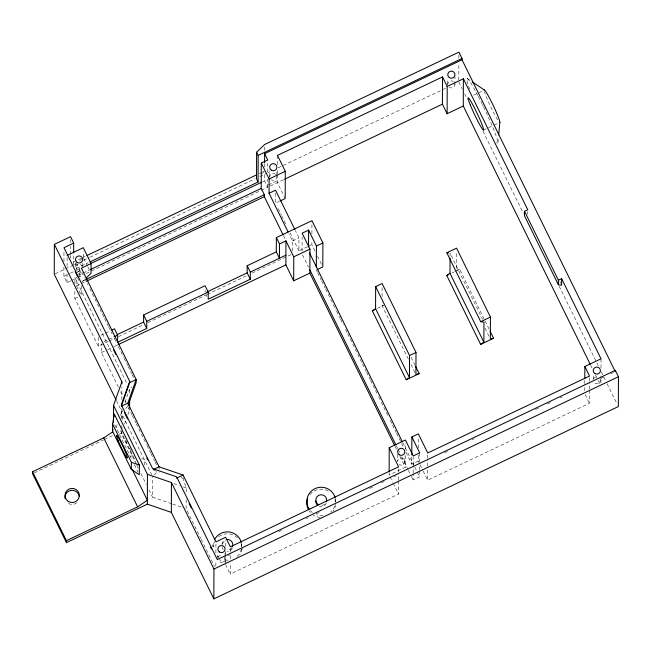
<?xml version="1.0" encoding="UTF-8"?>
<svg xmlns="http://www.w3.org/2000/svg" width="651" height="651" viewBox="0 0 651 651"><rect width="100%" height="100%" fill="white"/><g stroke="black" fill="none" stroke-linecap="round" stroke-linejoin="round"><path stroke-width="0.49" stroke-dasharray="3.25 2.44" d="M70.699 280.898L67.037 282.64L63.904 276.276L63.936 266.422M63.944 261.49L63.977 250.643M70.503 258.406L70.511 255.444M70.511 254.451L70.528 246.55M70.536 242.595L70.544 239.633M73.636 264.778L73.669 253.931M67.037 282.64L67.069 273.558M67.094 266.495L67.126 257.414M108.359 341.433L98.285 346.226L74.816 298.475L74.857 288.588M74.873 283.649L74.889 277.717L126.978 383.683M75.516 262.963L75.5 267.651A3.597 3.532 0.2 0 1 78.405 264.428M81.326 285.675L81.294 295.408L76.598 285.854L76.631 277.098M76.769 270.393L76.794 263.753L79.886 270.043L79.861 276.675M82.677 266.275L82.685 262.524M83.279 257.43L83.295 251.595M98.285 346.226L98.325 336.494M118.401 387.15L101.418 352.59L101.45 343.834M121.232 430.523L121.224 433.493L136.417 464.415M121.273 418.658L121.298 412.726L122.298 409.894M120.468 415.395L121.81 411.619L121.818 408.633M121.851 399.681L121.892 386.751M122.331 419.553L122.347 414.866L121.827 417.861M129.639 393.074L129.655 389.119L131.811 387.011M144.229 465.05L144.245 459.427L141.584 458.507M171.718 503.728L152.513 497.152L152.586 476.386M159.072 469.257L159.08 466.824M186.178 491.855L186.186 487.9L183.069 478.29L183.077 475.857M186.145 499.765L186.121 508.667L200.76 538.45M205.089 291.965L205.098 290.183M213.048 544.96L213.048 546.913A14.379 14.143 0.2 0 1 214.537 541.591M215.855 566.11L215.872 561.064M215.904 552.992L215.937 542.901M217.849 558.55L217.873 552.707M225.018 559.071L225.026 557.126M225.026 556.149L225.043 552.251M225.555 562.505L225.588 555.441M225.588 554.432L225.596 551.405M225.612 546.36L225.637 540.297M398.567 480.951L398.518 494.068L230.242 574.076L230.283 562.969M230.299 558.932L230.324 552.878M230.324 551.869L230.34 546.824M261.254 190.304L267.667 187.26L264.542 180.888L264.566 173.825M264.664 167.095L264.68 163.157M264.721 150.348L264.745 144.441M267.667 187.26L267.699 179.237M267.724 172.149L267.756 161.017M269.677 176.665L269.693 170.831M275.528 193.192L275.487 203.177L279.019 201.501M276.854 175.241L276.862 171.343M277.407 174.623L277.375 182.638L284.764 197.676M277.407 173.614L277.416 170.57M277.44 164.5L277.472 155.394M292.454 250.92L292.494 240.935L288.954 233.742M307.549 246.737L298.923 250.838L298.964 237.859L295.424 230.666M302.048 251.001L302.113 237.151M314.929 250.92L311.862 244.678L311.878 240.683M311.902 233.676L311.943 221.674M408.348 359.1L382.039 305.579L382.056 302.577M382.072 296.563L382.104 287.539M389.135 472.952L389.127 474.97L405.313 467.28L405.337 455.041M397.631 454.496L397.606 461.307A3.597 3.532 0.2 0 1 402.074 458.141A3.597 3.532 0.2 0 1 404.474 463.016A3.597 3.532 0.2 0 1 399.169 464.488M398.567 479.942L398.591 472.878M398.591 471.869L398.615 466.824M404.776 461.828L404.8 455.985M405.361 449.035L405.394 443.03M411.79 456.961L411.782 464.204L418.251 461.128L418.276 455.065M419.618 470.885L419.594 476.882L413.125 479.966L413.149 473.961M413.149 472.96L413.182 465.953M413.19 464.952L413.222 456.945M418.3 448.002L418.341 436.902M419.626 469.884L419.643 465.88M419.659 461.876L419.7 452.868M589.489 390.177L589.44 403.303L427.642 480.226L427.691 467.101M427.691 466.092L427.715 459.028M427.715 458.019L427.74 452.974M447.758 84.15L447.774 79.284M450.061 256.185L450.069 253.166L482.619 319.381M454.927 84.663L454.959 76.875M456.481 268.196L456.53 252.149M458.809 79.983L458.865 63.074M458.882 58.094L458.898 54.114M527.741 214.391L527.749 211.608M584.761 390.722L584.777 384.668M584.785 383.659L584.793 379.623M589.489 389.168L589.513 382.104M589.521 381.095L589.537 376.05M593.224 379.11L593.248 374.244M600.938 383.032L600.963 375.969M600.987 367.888L601.019 358.807M497.982 142.732L498.43 137.849M124.976 402.342L129.655 389.119M116.122 427.674L117.465 423.899M124.569 424.045L126.237 419.325M127.905 414.606L129.582 409.886L128.686 408.063M79.674 260.945L82.555 258.138M77.29 272.574L79.886 270.043M78.494 274.201L81.375 271.394M82.034 282.07L84.809 279.369M122.738 411.326L121.298 412.726L151.707 474.603M125.619 408.511L127.775 406.403M154.027 474.986L156.907 472.17M261.254 174.289L263.972 171.685M73.237 262.044L82.4 257.69M83.312 257.251L85.143 256.38M259.155 173.654L261.905 172.344M262.817 171.913L264.648 171.034M55.18 273.77L73.522 265.055M74.442 264.615L76.281 263.745M83.613 260.254L89.122 257.641M90.041 257.202L255.151 178.74M259.741 176.567L267.081 173.076M268 172.645L269.831 171.766M278.091 167.844L445.959 88.08M76.379 268.407L88.308 262.735M63.904 276.276L69.405 273.664M70.316 273.225L75.817 270.613M76.737 270.181L80.398 268.44M262.703 181.759L264.542 180.888M78.584 275.21L82.254 273.461M83.173 273.029L89.602 269.97M268.554 184.892L277.383 180.693M71.618 280.467L77.111 277.855M78.03 277.416L82.612 275.243M86.274 273.493L260.335 190.743M270.311 185.999L283.795 179.595M82.596 281.061L85.346 279.751M473.7 95.201L482.692 90.928M76.598 285.854L80.26 284.113M81.18 283.681L86.673 281.069M74.816 298.475L78.055 296.946M483.416 130.192L493.303 125.488M494.199 125.065L498.699 122.925M292.494 240.935L298.964 237.859M101.019 335.208L104.616 333.499M105.511 333.076L110.906 330.505M104.152 341.572L107.74 339.863M108.644 339.44L113.136 337.299M109.278 341.002L114.771 338.39M118.433 336.648L143.163 324.89M147.744 322.709L206.359 294.846M207.27 294.407L247.567 275.251M252.149 273.07L291.534 254.354M308.411 246.322L311.862 244.678M101.418 352.59L106.927 349.969M107.838 349.538L113.347 346.918M114.267 346.478L117.017 345.176M377.507 308.387L383.553 305.514M451.94 272.997L454.528 271.768M455.391 271.361L459.704 269.311L484.67 320.105M34.365 472.829L103.452 439.986M104.363 439.547L113.453 435.226M119.1 434.25L122.331 432.712M130.477 456.563L132.91 455.407M228.298 555.645L230.129 554.774M241.139 549.542L242.969 548.671M278.734 531.664L281.484 530.362M306.247 518.587L308.086 517.716M316.337 513.785L319.088 512.483M369.532 488.502L373.202 486.753M381.453 482.83L384.204 481.52M394.294 476.727L396.125 475.857M444.731 452.746L447.481 451.436M472.244 439.669L474.083 438.79M535.529 409.577L539.199 407.835M547.45 403.913L550.201 402.603M560.291 397.81L562.122 396.931M600.645 378.622L604.307 376.88M610.728 373.829L613.486 372.518M456.473 270.198L459.704 269.311M382.039 305.579L383.659 305.14M181.149 477.631L183.069 478.29M153.571 470.225L159.332 472.203M173.711 483.628L179.473 485.597M183.313 486.915L186.186 487.9M172.678 504.061L184.2 508.008M467.231 78.478L471.34 81.237M317.558 256.266L321.504 264.29M278.14 208.572L281.24 214.863M281.68 215.766L286.098 224.758M290.077 232.855L298.923 250.838M81.823 272.297L84.492 277.733M84.939 278.644L88.056 284.983M89.83 288.605L104.079 317.59M104.526 318.494L108.09 325.736M108.53 326.647L112.094 333.89M114.324 338.422L116.545 342.947M118.327 346.568L123.666 357.44M124.113 358.343L127.677 365.593M128.125 366.497L131.681 373.739M132.129 374.65L134.358 379.175M559.836 281.549L560.723 283.364M458.8 81.977L462.381 89.268M464.627 93.825L467.312 99.294M483.001 131.209L523.339 213.268M559.185 286.212L598.627 366.44M601.312 371.916L606.691 382.853M607.139 383.764L617.002 403.823M590.612 365.081L592.41 368.726M595.543 375.114L597.789 379.671M598.236 380.583L600.027 384.236M585.176 394.62L589.44 403.303M485.117 321.008L489.129 329.17M485.003 328.25L489.015 336.412M411.139 357.301L415.151 365.463M411.025 364.536L415.037 372.706M418.251 461.128L419.594 463.854M420.041 464.765L422.727 470.217M423.174 471.129L427.642 480.226M402.806 442.737L414.378 466.271M414.817 467.158L419.594 476.882M316.345 270.035L317.24 271.858M317.688 272.769L321.269 280.068M321.716 280.98L325.305 288.271M325.752 289.182L336.054 310.145M336.51 311.056L340.091 318.347M340.538 319.259L343.223 324.735M345.469 329.292L347.26 332.938M347.707 333.849L362.046 363.014M362.493 363.925L366.082 371.225M366.529 372.136L370.11 379.427M370.557 380.339L376.831 393.098M378.622 396.744L380.868 401.301M381.315 402.212L388.037 415.891M390.274 420.448L392.065 424.094M392.512 425.005L396.101 432.297M396.549 433.208L403.718 447.79M405.955 452.347L411.782 464.204M302.471 254.85L308.558 267.227M396.337 445.813L397.68 448.547M398.127 449.459L399.926 453.112M401.716 456.758L407.908 469.355M408.34 470.234L410.952 475.539M411.383 476.426L413.125 479.966M395.002 446.317L396.793 449.963M399.934 456.343L405.313 467.28M283.519 235.752L285.748 240.292M390.022 476.792L392.708 482.253M393.155 483.156L398.518 494.068M205.976 294.675L206.872 296.498M83.71 258.309L87.6 266.235M88.031 267.113L89.333 269.75M225.555 564.523L230.242 574.076M77.632 277.879L78.958 280.573M201.2 539.353L214.513 566.435M120.638 391.699L122.876 396.239M125.106 400.788L126.001 402.611M128.223 407.314L131.803 414.589M132.251 415.501L135.823 422.776M136.271 423.687L146.556 444.6M146.996 445.512L150.576 452.787M151.024 453.698L154.596 460.973M155.044 461.885L156.834 465.522M116.439 400.699L121.81 411.619M121.062 425.746L122.404 428.472M120.598 430.677L135.79 461.6M136.865 465.319L138.207 468.053M140.893 473.505L146.255 484.417M148.941 489.877L152.513 497.152M114.722 424.753L132.161 460.224M134.391 464.765L137.971 472.04M76.842 502.743A7.185 7.071 0.2 0 1 66.703 502.011M483.579 106.927A35.943 2.848 64.6 0 1 496.501 142.496M469.729 89.146A35.943 2.848 64.6 0 1 477.818 95.461M478.306 96.397A35.943 2.848 64.6 0 1 481.903 103.501M482.358 104.412A35.943 2.848 64.6 0 1 483.172 106.08M131.16 451.208A12.581 0.993 64.6 0 1 129.134 447.375M127.002 442.981A12.581 0.993 64.6 0 1 124.902 438.245M80.659 271.076A3.597 3.532 0.2 0 1 77.07 270.824M80.26 264.558A3.597 3.532 0.2 0 1 82.319 266.357M600.043 378.809A3.597 3.532 0.2 0 1 594.086 382.65M593.411 379.183A3.597 3.532 0.2 0 1 597.992 377.002M454.878 83.743A3.597 3.532 0.2 0 1 449.32 87.332M447.815 85.069A3.597 3.532 0.2 0 1 453.365 81.481M276.789 176.266A3.597 3.532 0.2 0 1 271.239 179.847M269.726 177.585A3.597 3.532 0.2 0 1 275.983 174.614M224.668 557.272A3.597 3.532 0.2 0 1 223 561.992A3.597 3.532 0.2 0 1 218.199 560.348M218.044 557.647A3.597 3.532 0.2 0 1 222.618 555.474M241.472 548.866A14.379 14.143 0.2 0 1 236.785 556.703M228.216 560.12A14.379 14.143 0.2 0 1 222.666 559.355M218.549 557.15A14.379 14.143 0.2 0 1 217.141 555.913M213.04 546.816A14.379 14.143 0.2 0 1 213.813 541.347M241.513 543.349A14.379 14.143 0.2 0 1 241.733 547.035M232.48 547.743A5.395 5.306 0.2 0 1 226.996 551.291M223.309 549.46A5.395 5.306 0.2 0 1 222.097 546.995M222.3 544.252A5.395 5.306 0.2 0 1 226.377 540.794M241.724 548.98A14.379 14.143 0.2 0 1 239.78 555.116M226.328 562.049A14.379 14.143 0.2 0 1 219.306 559.64M218.72 536.66A14.379 14.143 0.2 0 1 238.266 538.702M241.033 543.504A14.379 14.143 0.2 0 1 241.757 548.061M334.809 506.03A14.379 14.143 0.2 0 1 330.627 512.085M323.002 515.421A14.379 14.143 0.2 0 1 316.508 514.738M312.399 512.532A14.379 14.143 0.2 0 1 310.348 510.62M335.355 498.731A14.379 14.143 0.2 0 1 335.574 502.417M326.322 503.125A5.395 5.306 0.2 0 1 319.462 506.388M335.566 504.362A14.379 14.143 0.2 0 1 333.117 511.279M320.178 517.431A14.379 14.143 0.2 0 1 313.147 515.022M310.348 512.573A14.379 14.143 0.2 0 1 309.209 511.092M309.884 494.638A14.379 14.143 0.2 0 1 328.519 491.139M334.874 498.894A14.379 14.143 0.2 0 1 335.582 502.515M231.854 547.686A5.395 5.306 0.2 0 1 227.004 549.989M222.015 544.309A5.395 5.306 0.2 0 1 225.051 539.931M324.759 504.102A5.395 5.306 0.2 0 1 320.845 505.371M497.567 119.833A17.976 1.424 64.6 0 1 484.482 91.758"/><path stroke-width="0.98" d="M73.669 252.938L73.693 243.075L70.544 236.663L54.367 244.361L54.261 274.209L115.992 399.787M112.656 431.882L103.745 437.895L32.558 471.747L32.55 473.692L66.435 542.625L147.329 504.159L171.335 512.386L213.845 598.871L618.344 406.558L618.45 376.717L615.317 370.346L217.296 559.583L176.616 476.825L152.611 468.598L121.322 404.938L129.679 381.331L63.985 247.689L73.693 243.075M66.435 542.625L66.443 540.68L32.558 471.747M67.134 255.395L83.312 247.697L91.091 263.533L91.059 273.265L86.201 278.01M112.558 431.222L112.582 424.086L114.307 414.109L139.347 465.042L139.314 474.774L131.331 469.412L112.558 431.222L112.989 429.375M113.494 422.353L113.551 405.386L121.908 381.771L54.367 244.361M114.307 416.054L114.307 414.109M111.809 330.081L114.503 328.796L117.628 335.167L117.603 342.304L146.727 328.454L146.752 321.317L143.627 314.954L205.106 285.724L208.239 292.087L208.214 299.224L250.285 279.222L250.31 272.085L247.177 265.722L276.301 251.872L276.35 237.599L311.943 220.673L322.896 242.953L322.815 266.959L317.151 269.652M121.908 383.764L121.908 381.771M129.59 407.908L129.614 399.999M91.091 263.533L81.383 268.147L136.149 379.557L127.791 403.164L121.314 406.24L129.671 382.633L129.679 381.331M131.331 469.412L131.356 462.275L112.582 424.086M146.727 328.454L143.602 322.09L143.627 314.954M147.329 504.159L147.435 474.319L113.551 405.386M171.335 512.386L171.441 482.537L147.435 474.319M213.845 598.871L213.951 569.023L171.441 482.537M250.285 279.222L247.152 272.859L247.177 265.722M615.317 370.346L615.317 371.648L462.031 59.794L462.031 58.492L458.906 52.129L264.745 144.441L256.6 152.236L256.51 178.838L258.073 182.02L90.139 261.865M258.073 182.02L258.162 155.418L256.6 152.236M283.071 234.84L264.322 196.692L264.33 194.747L261.206 188.383L261.295 163.084L267.764 160.008L264.631 153.644L462.031 59.794M264.599 162.726L264.64 152.342M288.076 231.943L269.066 193.274L269.115 179.001L261.295 163.084M276.35 237.599L279.482 243.962L279.434 258.244L276.301 251.872M447.196 86.477L463.382 78.787L463.284 106.032L447.107 113.73L447.196 86.477L442.509 76.924L277.472 155.394L285.293 171.303L285.203 198.563L279.906 201.078M402.359 441.826L316.329 266.804L316.427 246.037L308.607 230.12L302.129 233.196L309.957 249.113L309.868 273.119L293.691 280.809L285.87 264.892L285.952 240.886L279.482 243.962M293.691 280.809L293.772 256.803L285.952 240.886M308.525 246.932L308.607 230.12M375.57 308.664L372.331 310.844L406.216 379.785L409.455 377.596L375.57 308.664L375.651 286.603L382.121 283.527L416.005 352.46L415.924 374.52L419.163 373.625L415.59 366.375M389.143 471.942L389.225 447.725L405.402 440.027L413.23 455.944L419.7 452.868L411.88 436.951L418.349 433.875L427.74 452.974L589.537 376.05L584.842 366.497L601.019 358.807L561.642 278.685L558.403 280.223L558.387 284.764L561.618 285.171L561.642 278.685M409.455 377.596L409.528 355.536L375.651 286.603M411.798 454.959L411.88 436.951M447.107 113.73L442.411 104.176L442.509 76.924M449.996 273.274L446.757 275.463L480.641 344.395L483.88 342.206L449.996 273.274L450.053 258.195M483.88 342.206L483.953 322.099L480.723 321.692L446.838 252.759L456.546 248.145L490.431 317.078L490.358 339.13L493.588 338.243L490.024 330.985M463.382 78.787L527.758 209.752L524.519 211.29L524.503 215.831L558.387 284.764M584.801 378.613L584.842 366.497M498.699 134.912L499.862 122.201M128.109 405.459L136.132 382.796L136.149 379.557L129.671 382.633M66.443 540.68L137.63 506.828L147.346 500.269L132.186 469.428M258.162 155.418L462.031 58.492M86.982 255.509L256.413 174.956M90.473 263.647L261.792 182.199M269.115 179.001L285.293 171.303M90.513 269.538L261.206 188.383M284.715 179.155L442.411 104.176M86.266 279.32L264.33 194.747M269.066 193.274L275.536 190.198L294.984 229.77M86.673 281.069L264.322 196.692M117.204 334.638L143.602 322.09M206.912 291.99L247.152 272.859M114.039 336.876L117.628 335.167M146.752 321.317L208.239 292.087M250.31 272.085L285.903 255.159M293.772 256.803L309.957 249.113M316.427 246.037L322.896 242.953M117.937 344.737L285.87 264.892M372.331 310.844L374.919 309.616M446.757 275.463L448.49 274.641M153.416 469.517L159.08 466.824L183.086 475.043L215.937 541.884L225.645 537.27L230.34 546.824L398.615 466.824L389.225 447.725M409.528 355.536L416.005 352.46M480.723 321.692L490.431 317.078M176.608 478.119L183.086 475.043M406.216 379.785L419.163 373.625M480.641 344.395L493.588 338.243M213.951 569.023L618.45 376.717M446.838 252.759L448.458 252.962M131.356 462.275L139.347 465.042M472.162 81.79L484.49 90.074M309.38 252.661L316.329 266.804M524.519 211.29L558.403 280.223M463.284 106.032L590.164 364.169M309.86 269.88L395.889 444.902M309.868 273.119L394.555 445.406M75.174 271.752L77.404 276.293M113.591 349.912L115.829 354.461M189.132 503.589L191.361 508.13M210.582 547.239L211.477 549.062M127.791 403.164L159.08 466.824M124.447 412.604L127.572 418.975M146.8 458.076L147.687 459.899M103.745 437.895L137.63 506.828M65.084 498.715A7.185 7.071 0.2 0 1 70.796 490.447A7.185 7.071 0.2 0 1 79.202 496.062M214.545 539.646A14.379 14.143 0.2 0 1 241.309 542.454M309.217 509.147A14.379 14.143 0.2 0 1 315.401 488.453A14.379 14.143 0.2 0 1 335.151 497.836M317.151 504.85A5.395 5.306 0.2 0 1 315.857 500.993M308.281 509.481A14.379 14.143 0.2 0 1 307.646 498.682M226.385 539.492A5.395 5.306 0.2 0 1 232.488 546.449M318.209 504.468A5.395 5.306 0.2 0 1 316.532 497.494A5.395 5.306 0.2 0 1 323.449 495.248A5.395 5.306 0.2 0 1 326.33 501.831M484.222 90.375A17.976 1.424 64.6 0 1 493.076 105.153A17.976 1.424 64.6 0 1 499.594 122.502M68.111 501.286A7.185 7.071 0.2 0 0 79.316 495.964A7.185 7.071 0.2 0 0 69.022 489.08A7.185 7.071 0.2 0 0 68.111 501.286M118.075 440.475A12.581 0.993 64.6 0 0 127.246 458.101A12.581 0.993 64.6 0 0 120.549 441.671A12.581 0.993 64.6 0 0 118.075 440.475M470.323 105.023A17.976 1.424 64.6 0 0 483.416 130.192A17.976 1.424 64.6 0 0 473.847 106.731A17.976 1.424 64.6 0 0 470.323 105.023M77.103 262.394A3.597 3.532 0.2 0 0 82.701 259.716A3.597 3.532 0.2 0 0 77.542 256.282A3.597 3.532 0.2 0 0 77.103 262.394M399.209 454.756A3.597 3.532 0.2 0 0 404.808 452.095A3.597 3.532 0.2 0 0 399.665 448.653A3.597 3.532 0.2 0 0 399.209 454.756M594.827 373.536A3.597 3.532 0.2 0 0 600.425 370.867A3.597 3.532 0.2 0 0 595.274 367.424A3.597 3.532 0.2 0 0 594.827 373.536M449.361 77.599A3.597 3.532 0.2 0 0 454.959 74.93A3.597 3.532 0.2 0 0 449.817 71.488A3.597 3.532 0.2 0 0 449.361 77.599M271.272 170.114A3.597 3.532 0.2 0 0 276.878 167.453A3.597 3.532 0.2 0 0 271.727 164.011A3.597 3.532 0.2 0 0 271.272 170.114M219.452 551.999A3.597 3.532 0.2 0 0 225.051 549.338A3.597 3.532 0.2 0 0 219.908 545.896A3.597 3.532 0.2 0 0 219.452 551.999"/></g></svg>
